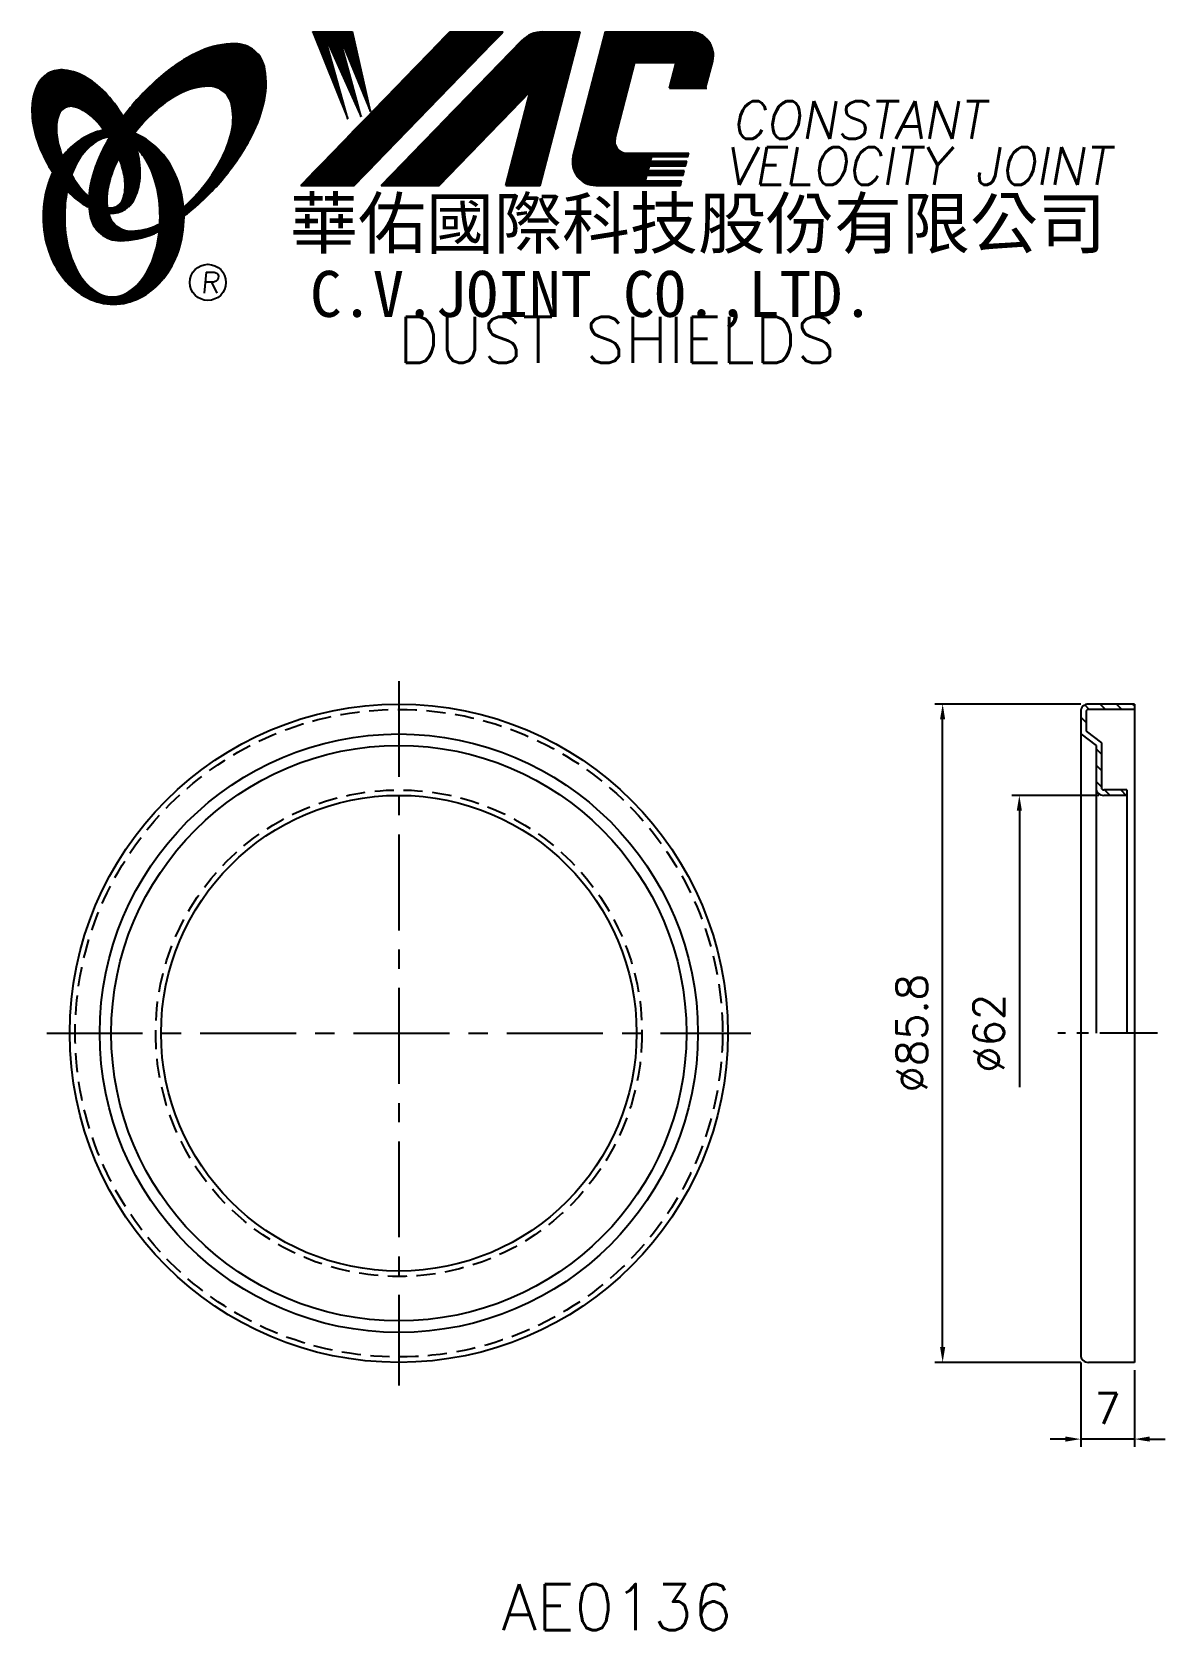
# Model space of a CAD drawing. Extents: x 107 to 255, y -2 to 207.
import ezdxf
from ezdxf.enums import TextEntityAlignment as Align

# ---------------------------------------------------------------- set-up
doc = ezdxf.new("R2010")
doc.units = 0
doc.header["$LTSCALE"] = 10
doc.header["$MEASUREMENT"] = 0
doc.linetypes.add('CENTER', pattern=[2, 1.25, -0.25, 0.25, -0.25])
doc.linetypes.add('HIDDEN', pattern=[0.375, 0.25, -0.125])
doc.layers.get('0').update_dxf_attribs({"linetype": 'CONTINUOUS'})
doc.layers.get('DEFPOINTS').update_dxf_attribs({"linetype": 'CONTINUOUS'})
doc.layers.add('4', color=4, linetype='CONTINUOUS')
doc.styles.add('CHINA', font='KAIU.TTF')
doc.styles.add('ITALICC', font='simplex.shx')
doc.dimstyles.new('STANDARD$0', dxfattribs={"dimtxt": 4, "dimasz": 2, "dimexe": 1, "dimexo": 1, "dimgap": 2, "dimtad": 1, "dimdec": 4, "dimzin": 10, "dimtxsty": 'ITALICC', "dimcen": 2, "dimclrd": 5, "dimclre": 5, "dimclrt": 18, "dimaunit": 1, "dimazin": 3, "dimtp": 0.1, "dimtfac": 0.7, "dimtdec": 4, "dimtmove": 0, "dimatfit": 3, "dimtolj": 1, "dimtzin": 10})
pattern_1 = [(45, (177.026344, -37.158917), (-0.00727476112, 0.00727476112), [])]
pattern_2 = [(45, (8.435799, -0.854508), (-0.00883883476, 0.00883883476), [])]

# ---------------------------------------------------------------- blocks, each defined once
blk = doc.blocks.new('*D14')
at = {"color": 5, "linetype": 'BYBLOCK'}
for p, q in [((246.59, 107.08), (235.21, 107.08)), ((236.21, 105.08), (236.21, 69.03))]:
    blk.add_line(p, q, dxfattribs=at)
blk.add_solid([(235.87, 105.08), (236.54, 105.08), (236.21, 107.08)], dxfattribs=at)
at = {"layer": 'DEFPOINTS', "color": 0, "linetype": 'BYBLOCK'}
for p in [(236.21, 107.08), (247.59, 107.08), (244.21, 45.08)]:
    blk.add_point(p, dxfattribs=at)
at = {"color": 18, "linetype": 'BYBLOCK', "insert": (232.21, 76.08), "char_height": 4, "attachment_point": 5, "rotation": 90, "style": 'ITALICC'}
blk.add_mtext('\\A1;∅62', dxfattribs=at)
blk = doc.blocks.new('*D15')
at = {"color": 5, "linetype": 'BYBLOCK'}
for p, q in [((244.21, 118.98), (225.21, 118.98)), ((226.21, 35.18), (226.21, 116.98)), ((244.21, 33.18), (225.21, 33.18))]:
    blk.add_line(p, q, dxfattribs=at)
for points in [[(225.87, 116.98), (226.54, 116.98), (226.21, 118.98)], [(225.87, 35.18), (226.54, 35.18), (226.21, 33.18)]]:
    blk.add_solid(points, dxfattribs=at)
at = {"layer": 'DEFPOINTS', "color": 0, "linetype": 'BYBLOCK'}
for p in [(226.21, 118.98), (245.21, 118.98), (245.21, 33.18)]:
    blk.add_point(p, dxfattribs=at)
at = {"color": 18, "linetype": 'BYBLOCK', "insert": (222.21, 76.08), "char_height": 4, "attachment_point": 5, "rotation": 90, "style": 'ITALICC'}
blk.add_mtext('\\A1;∅85.8', dxfattribs=at)
blk = doc.blocks.new('*D16')
at = {"color": 5, "linetype": 'BYBLOCK'}
for p, q in [((244.21, 33.18), (244.21, 22.18)), ((251.21, 32.18), (251.21, 22.18)), ((242.21, 23.18), (240.21, 23.18)), ((251.21, 23.18), (244.21, 23.18)), ((253.21, 23.18), (255.21, 23.18))]:
    blk.add_line(p, q, dxfattribs=at)
for points in [[(242.21, 23.52), (242.21, 22.85), (244.21, 23.18)], [(253.21, 23.52), (253.21, 22.85), (251.21, 23.18)]]:
    blk.add_solid(points, dxfattribs=at)
at = {"layer": 'DEFPOINTS', "color": 0, "linetype": 'BYBLOCK'}
for p in [(244.21, 34.18), (251.21, 33.18), (244.21, 23.18)]:
    blk.add_point(p, dxfattribs=at)
at = {"color": 18, "linetype": 'BYBLOCK', "insert": (247.71, 27.18), "char_height": 4, "attachment_point": 5, "style": 'ITALICC'}
blk.add_mtext('\\A1;7', dxfattribs=at)

msp = doc.modelspace()

# ---------------------------------------------------------------- hatches: boundary and pattern name
at = {"layer": '4', "linetype": 'CONTINUOUS'}
h = msp.add_hatch(dxfattribs=at)
h.set_pattern_fill('ANSI31', color=5, scale=0.1, style=0)
h.set_pattern_definition(pattern_2)
h.paths.add_polyline_path([(168.8945, 206.57648), (161.9372, 206.57648), (142.52059, 186.57272), (149.4779, 186.57272)])
h.paths.add_polyline_path([(172.4414, 198.8109), (169.26102, 186.57272), (173.74201, 186.57272), (178.94044, 206.57648), (174.04371, 206.57648, 0.202785967), (171.30964, 205.42006), (153.01551, 186.57272), (160.56242, 186.57272)])
h.paths.add_polyline_path([(186.0685, 202.57806), (191.46222, 202.57806), (190.5932, 199.23404), (195.31002, 199.23404), (196.22674, 202.76161, 0.490800957), (193.27654, 206.57648), (182.24222, 206.57648), (178.03517, 190.38759, 0.490800957), (180.98537, 186.57272), (192.01969, 186.57272), (192.17413, 187.16703), (187.45731, 187.16703), (187.65068, 187.91111), (192.3675, 187.91111), (192.52606, 188.52125), (187.80924, 188.52125), (187.97048, 189.14172), (192.6873, 189.14172), (192.84348, 189.74271), (188.12666, 189.74271), (188.28346, 190.34609), (193.00028, 190.34609), (193.11702, 190.79528), (184.97727, 190.79528, -0.490800957), (183.50217, 192.70272)])
h = msp.add_hatch(dxfattribs=at)
h.set_pattern_fill('ANSI31', color=1, scale=0.1, style=0)
h.set_pattern_definition(pattern_2)
h.paths.add_polyline_path([(149.25257, 206.57648), (144.07524, 206.57648), (148.646, 195.27274), (145.58007, 206.23072), (150.41481, 195.50839), (147.46679, 206.23072), (151.59401, 196.21536)])
h = msp.add_hatch(dxfattribs=at)
h.set_pattern_fill('ANSI31', color=5, scale=0.082305, style=0)
h.set_pattern_definition([(45, (8.435799, -0.854508), (-0.00727476112, 0.00727476112), [])])
h.paths.add_polyline_path([(130.47127, 199.514, -0.172879177), (132.41274, 198.85543, -0.172879177), (133.50004, 197.11738, -0.104527385), (133.52781, 193.78919, -0.065680101), (132.35828, 190.38723, -0.051823203), (129.91787, 186.54484, -0.044272532), (127.2429, 183.71851, -0.020203161), (127.29648, 182.58059, 0.006517006), (127.70103, 182.89267, 0.049863361), (132.25445, 187.30573, 0.049863361), (135.84409, 192.53289, 0.063682799), (137.66513, 197.16024, 0.103597411), (137.85443, 201.74421, 0.177892575), (136.50583, 204.11449, 0.177892575), (133.94344, 205.04782, 0.103597411), (129.45564, 204.09477, 0.063682799), (125.19789, 201.5257, 0.049863361), (120.64447, 197.11263, 0.016070017), (119.37377, 195.50632, -0.007061632), (119.62105, 195.06929, -0.031648676), (120.57364, 193.03271, -0.008069351), (121.00555, 193.59702, -0.051823203), (124.18392, 196.85548, -0.065680101), (127.22585, 198.77583, -0.104527385)])
h.paths.add_polyline_path([(117.3956, 186.35268, -0.065680101), (118.56513, 189.75463, -0.006063428), (118.80907, 190.22965, 0.027613469), (118.08224, 191.81772, 0.017011252), (117.54882, 192.7527, 0.007829282), (117.05483, 191.88547, 0.063682799), (115.23379, 187.25812, 0.103597411), (115.04449, 182.67415, 0.177892575), (116.3931, 180.30387, 0.177892575), (118.95549, 179.37055, 0.103597411), (123.44329, 180.32359, 0.008811776), (124.07025, 180.61367, 0.013922709), (124.14758, 181.58348, -0.009086703), (123.69756, 181.36603, -0.104527385), (120.45214, 180.62787, -0.172879177), (118.51067, 181.28644, -0.172879177), (117.42338, 183.02449, -0.104527385)])
h = msp.add_hatch(dxfattribs=at)
h.set_pattern_fill('ANSI31', color=3, scale=0.082305, style=0)
h.set_pattern_definition(pattern_1)
h.paths.add_polyline_path([(114.67477, 200.56483, 0.106488277), (111.73289, 201.6034, 0.158297415), (109.64269, 201.20836, 0.158297415), (108.18336, 199.66067, 0.106488277), (107.47254, 196.62291, 0.071723199), (107.89059, 193.30995, 0.058080454), (109.43557, 189.49456, 0.058080454), (111.81662, 186.13677, 0.071723199), (114.38186, 183.99902, 0.020895977), (114.92204, 183.69703, -0.030777155), (114.90614, 185.07325, -0.042059526), (113.80978, 186.23601, -0.04691039), (112.19062, 188.71716, -0.04691039), (111.06234, 191.45664, -0.060581117), (110.66024, 193.71871, -0.10187153), (110.97186, 195.80691, -0.185892489), (111.75195, 196.69856, -0.185892489), (112.92859, 196.83668, -0.10187153), (114.82624, 195.91114, -0.060581117), (116.46307, 194.29887, -0.04691039), (118.08224, 191.81772, -0.04691039), (119.21052, 189.07823, -0.060581117), (119.61262, 186.81617, -0.10187153), (119.301, 184.72796, -0.185892489), (118.52091, 183.83632, -0.185892489), (117.34426, 183.6982, -0.002013383), (117.30346, 183.70883, 0.021593804), (117.42338, 183.02449, 0.006477741), (117.44138, 182.94745, 0.14950097), (119.41394, 183.35549, 0.158297415), (120.87327, 184.90318, 0.106488277), (121.58408, 187.94095, 0.071723199), (121.16604, 191.2539, 0.058080454), (119.62105, 195.06929, 0.058080454), (117.24001, 198.42708, 0.071723199)])
h = msp.add_hatch(dxfattribs=at)
h.set_pattern_fill('ANSI31', color=1, scale=0.082305, style=0)
h.set_pattern_definition(pattern_1)
h.paths.add_polyline_path([(115.76839, 192.24138, -0.120168026), (117.46018, 192.89477, 0.016865385), (116.86042, 193.77751, 0.076648372), (114.7042, 193.0586, 0.104809576), (111.61974, 190.5455, 0.005838257), (111.4528, 190.33329, 0.028089978), (112.19062, 188.71716, 0.014237292), (112.63275, 187.93211, -0.045767751), (113.55793, 189.86896, -0.106890197)])
h.paths.add_polyline_path([(111.73702, 182.48677, -0.048711043), (112.06712, 185.8671, -0.007865741), (111.81662, 186.13677, -0.037695478), (110.18074, 188.25553, 0.03042545), (109.65542, 186.95156, 0.080710289), (108.92998, 182.48677, 0.080710289), (109.65542, 178.02197, 0.089265679), (111.61974, 174.42803, 0.104809576), (114.7042, 171.91493, 0.11926607), (118.11339, 171.09, 0.11926607), (121.52258, 171.91493, 0.104809576), (124.60704, 174.42803, 0.089265679), (126.57136, 178.02197, 0.080710289), (127.29679, 182.48677, 0.080710289), (126.57136, 186.95156, 0.089265679), (124.60704, 190.5455, 0.104809576), (121.52258, 193.0586, 0.025513357), (120.82934, 193.37135, 0.004818181), (120.57364, 193.03271, -0.023722145), (121.11486, 191.43596, -0.065307489), (122.35004, 189.86896, -0.073950765), (123.66249, 186.67123, -0.060532391), (124.17094, 182.48677, -0.060532391), (123.66249, 178.3023, -0.073950765), (122.35004, 175.10457, -0.106890197), (120.13957, 172.73215, -0.153118262), (117.95398, 172.04677, -0.153118262), (115.76839, 172.73215, -0.106890197), (113.55793, 175.10457, -0.073950765), (112.24548, 178.3023, -0.060532391)])
h = msp.add_hatch(dxfattribs=at)
h.set_pattern_fill('ANSI31', color=5, scale=12, angle=90, style=0)
h.set_pattern_definition([(135, (12.0605, -0.6027), (-1.06066, -1.06066), [])])
h.paths.add_polyline_path([(250.20511, 107.08238), (250.20511, 107.78238), (247.20511, 107.78238, -0.414213562), (246.90511, 108.08238), (246.90511, 113.93238), (244.90511, 115.43238), (244.90511, 117.98238, -0.414213562), (245.20511, 118.28238), (251.20511, 118.28238), (251.20511, 118.98238), (245.20511, 118.98238, 0.414213562), (244.20511, 117.98238), (244.20511, 115.08238), (246.20511, 113.58238), (246.20511, 108.08238, 0.414213562), (247.20511, 107.08238)])

# ---------------------------------------------------------------- linework, layer by layer
at = {"layer": '4', "color": 5, "linetype": 'CONTINUOUS'}
for p, q in [((142.52059, 186.57272), (161.9372, 206.57648)), ((149.4779, 186.57272), (168.8945, 206.57648)), ((161.9372, 206.57648), (168.8945, 206.57648)), ((173.74201, 186.57272), (178.94044, 206.57648)), ((174.04371, 206.57648), (178.94044, 206.57648)), ((178.03517, 190.38759), (182.24222, 206.57648)), ((182.24222, 206.57648), (193.27654, 206.57648)), ((153.01551, 186.57272), (171.30964, 205.42006)), ((183.50217, 192.70272), (186.0685, 202.57806)), ((186.0685, 202.57806), (191.46222, 202.57806)), ((190.5932, 199.23404), (191.46222, 202.57806)), ((195.31002, 199.23404), (196.22674, 202.76161)), ((160.56242, 186.57272), (172.4414, 198.8109)), ((169.26102, 186.57272), (172.4414, 198.8109)), ((190.5932, 199.23404), (195.46045, 199.23404)), ((184.97727, 190.79528), (193.11702, 190.79528)), ((188.12666, 189.74271), (188.28346, 190.34609)), ((188.12666, 189.74271), (192.84348, 189.74271)), ((188.28346, 190.34609), (193.00028, 190.34609)), ((192.6873, 189.14172), (192.84348, 189.74271)), ((193.00028, 190.34609), (193.11702, 190.79528)), ((187.45731, 187.16703), (187.65068, 187.91111)), ((187.65068, 187.91111), (192.3675, 187.91111)), ((187.80924, 188.52125), (187.97048, 189.14172)), ((187.80924, 188.52125), (192.52606, 188.52125)), ((187.97048, 189.14172), (192.6873, 189.14172)), ((192.3675, 187.91111), (192.52606, 188.52125)), ((142.52059, 186.57272), (149.4779, 186.57272)), ((153.01551, 186.57272), (160.56242, 186.57272)), ((169.26102, 186.57272), (173.74201, 186.57272)), ((180.98537, 186.57272), (192.01969, 186.57272)), ((187.45731, 187.16703), (192.17413, 187.16703)), ((192.01969, 186.57272), (192.17413, 187.16703))]:
    msp.add_line(p, q, dxfattribs=at)
at = {"layer": '4', "color": 1, "linetype": 'CONTINUOUS'}
for p, q in [((144.07524, 206.57648), (148.646, 195.27274)), ((144.07524, 206.57648), (149.25257, 206.57648)), ((145.58007, 206.23072), (150.41481, 195.50839)), ((148.646, 195.27274), (145.58007, 206.23072)), ((147.46679, 206.23072), (151.59401, 196.21536)), ((150.41481, 195.50839), (147.46679, 206.23072)), ((151.59401, 196.21536), (149.25257, 206.57648))]:
    msp.add_line(p, q, dxfattribs=at)
at = {"layer": '4', "color": 5, "linetype": 'CENTER'}
for p, q in [((155.30511, 121.98238), (155.30511, 30.18238)), ((109.40511, 76.08238), (201.20511, 76.08238))]:
    msp.add_line(p, q, dxfattribs=at)
at = {"layer": '4', "color": 7, "linetype": 'CONTINUOUS'}
for p, q in [((251.20511, 118.98238), (245.20511, 118.98238)), ((251.20511, 118.98238), (251.20511, 33.18238)), ((244.20511, 117.98238), (244.20511, 34.18238)), ((244.90511, 117.98238), (244.90511, 115.43238)), ((251.20511, 118.28238), (245.20511, 118.28238)), ((244.20511, 115.08238), (246.20511, 113.58238)), ((244.90511, 115.43238), (246.90511, 113.93238)), ((246.20511, 113.58238), (246.20511, 76.08238)), ((246.90511, 113.93238), (246.90511, 108.08238)), ((250.20511, 107.78238), (247.20511, 107.78238)), ((250.20511, 107.08238), (247.20511, 107.08238)), ((250.20511, 107.78238), (250.20511, 76.08238)), ((251.20511, 33.18238), (245.20511, 33.18238))]:
    msp.add_line(p, q, dxfattribs=at)
at = {"layer": '4', "color": 5, "linetype": 'CENTER', "ltscale": 0.6}
msp.add_line((254.20511, 76.08238), (241.20511, 76.08238), dxfattribs=at)
at = {"layer": '4', "color": 5, "linetype": 'CONTINUOUS'}
for points in [[(127.29648, 182.58059, 0.006517006), (127.70103, 182.89267, 0.049863361), (132.25445, 187.30573, 0.049863361), (135.84409, 192.53289, 0.063682799), (137.66513, 197.16024, 0.103597411), (137.85443, 201.74421, 0.177892575), (136.50583, 204.11449, 0.177892575), (133.94344, 205.04782, 0.103597411), (129.45564, 204.09477, 0.063682799), (125.19789, 201.5257, 0.049863361), (120.64447, 197.11263, 0.016070017), (119.37377, 195.50632)], [(127.2429, 183.71851, 0.044272532), (129.91787, 186.54484, 0.051823203), (132.35828, 190.38723, 0.065680101), (133.52781, 193.78919, 0.104527385), (133.50004, 197.11738, 0.172879177), (132.41274, 198.85543, 0.172879177), (130.47127, 199.514, 0.104527385), (127.22585, 198.77583, 0.065680101), (124.18392, 196.85548, 0.051823203), (121.00555, 193.59702, 0.008069351), (120.57364, 193.03271)], [(117.54882, 192.7527, 0.007829282), (117.05483, 191.88547, 0.063682799), (115.23379, 187.25812, 0.103597411), (115.04449, 182.67415, 0.177892575), (116.3931, 180.30387, 0.177892575), (118.95549, 179.37055, 0.103597411), (123.44329, 180.32359, 0.008811776), (124.07025, 180.61367, 0.008811776)], [(118.80907, 190.22965, 0.006063428), (118.56513, 189.75463, 0.065680101), (117.3956, 186.35268, 0.104527385), (117.42338, 183.02449, 0.172879177), (118.51067, 181.28644, 0.172879177), (120.45214, 180.62787, 0.104527385), (123.69756, 181.36603, 0.009086703), (124.14758, 181.58348, 0.009086703)]]:
    msp.add_lwpolyline(points, format="xyb", dxfattribs=at)
at = {"layer": '4', "color": 3, "linetype": 'CONTINUOUS'}
for points in [[(117.44138, 182.94745, 0.14950097), (119.41394, 183.35549, 0.158297415), (120.87327, 184.90318, 0.106488277), (121.58408, 187.94095, 0.071723199), (121.16604, 191.2539, 0.058080454), (119.62105, 195.06929, 0.058080454), (117.24001, 198.42708, 0.071723199), (114.67477, 200.56483, 0.106488277), (111.73289, 201.6034, 0.158297415), (109.64269, 201.20836, 0.158297415), (108.18336, 199.66067, 0.106488277), (107.47254, 196.62291, 0.071723199), (107.89059, 193.30995, 0.058080454), (109.43557, 189.49456, 0.058080454), (111.81662, 186.13677, 0.071723199), (114.38186, 183.99902, 0.020895977), (114.92204, 183.69703, 0.020895977)], [(117.30346, 183.70883, 0.002013383), (117.34426, 183.6982, 0.185892489), (118.52091, 183.83632, 0.185892489), (119.301, 184.72796, 0.10187153), (119.61262, 186.81617, 0.060581117), (119.21052, 189.07823, 0.04691039), (118.08224, 191.81772, 0.04691039), (116.46307, 194.29887, 0.060581117), (114.82624, 195.91114, 0.10187153), (112.92859, 196.83668, 0.185892489), (111.75195, 196.69856, 0.185892489), (110.97186, 195.80691, 0.10187153), (110.66024, 193.71871, 0.060581117), (111.06234, 191.45664, 0.04691039), (112.19062, 188.71716, 0.04691039), (113.80978, 186.23601, 0.042059526), (114.90614, 185.07325, 0.042059526)]]:
    msp.add_lwpolyline(points, format="xyb", dxfattribs=at)
at = {"layer": '4', "color": 1, "linetype": 'CONTINUOUS'}
for points in [[(116.86042, 193.77751, 0.076648372), (114.7042, 193.0586, 0.104809576), (111.61974, 190.5455, 0.005838257), (111.4528, 190.33329, 0.005838257)], [(110.18074, 188.25553, 0.03042545), (109.65542, 186.95156, 0.080710289), (108.92998, 182.48677, 0.080710289), (109.65542, 178.02197, 0.089265679), (111.61974, 174.42803, 0.104809576), (114.7042, 171.91493, 0.11926607), (118.11339, 171.09, 0.11926607), (121.52258, 171.91493, 0.104809576), (124.60704, 174.42803, 0.089265679), (126.57136, 178.02197, 0.080710289), (127.29679, 182.48677, 0.080710289), (126.57136, 186.95156, 0.089265679), (124.60704, 190.5455, 0.104809576), (121.52258, 193.0586, 0.025513357), (120.82934, 193.37135, 0.025513357)], [(117.46018, 192.89477, 0.120168026), (115.76839, 192.24138, 0.106890197), (113.55793, 189.86896, 0.045767751), (112.63275, 187.93211, 0.045767751)], [(112.06712, 185.8671, 0.048711043), (111.73702, 182.48677, 0.060532391), (112.24548, 178.3023, 0.073950765), (113.55793, 175.10457, 0.106890197), (115.76839, 172.73215, 0.153118262), (117.95398, 172.04677, 0.153118262), (120.13957, 172.73215, 0.106890197), (122.35004, 175.10457, 0.073950765), (123.66249, 178.3023, 0.060532391), (124.17094, 182.48677, 0.060532391), (123.66249, 186.67123, 0.073950765), (122.35004, 189.86896, 0.065307489), (121.11486, 191.43596)]]:
    msp.add_lwpolyline(points, format="xyb", dxfattribs=at)
at = {"layer": '4', "color": 5, "linetype": 'CONTINUOUS'}
msp.add_circle((130.41763, 173.94105), 2.35282, dxfattribs=at)
at = {"layer": '4', "color": 7, "linetype": 'CONTINUOUS'}
for radius in [42.9, 39, 37.5, 31]:
    msp.add_circle((155.30511, 76.08238), radius, dxfattribs=at)
at = {"layer": '4', "color": 5, "linetype": 'HIDDEN'}
for radius in [42.2, 31.7]:
    msp.add_circle((155.30511, 76.08238), radius, dxfattribs=at)
at = {"layer": '4', "color": 5, "linetype": 'CONTINUOUS'}
for centre, radius, start, end in [((174.04371, 202.76624), 3.81024, 90, 135.8533387), ((193.27654, 203.52828), 3.04819, 345.4326059, 90), ((184.97727, 192.31938), 1.5241, 165.4326059, 270), ((180.98537, 189.62091), 3.04819, 165.4326059, 270)]:
    msp.add_arc(centre, radius, start, end, dxfattribs=at)
at = {"layer": '4', "color": 7, "linetype": 'CONTINUOUS'}
for centre, radius, start, end in [((245.20511, 117.98238), 1, 90, 180), ((245.20511, 117.98238), 0.3, 90, 180), ((247.20511, 108.08238), 1, 180, 270), ((247.20511, 108.08238), 0.3, 180, 270), ((245.20511, 34.18238), 1, 180, 270)]:
    msp.add_arc(centre, radius, start, end, dxfattribs=at)

# ---------------------------------------------------------------- texts
at = {"layer": '4', "color": 5, "linetype": 'CONTINUOUS', "style": 'ITALICC'}
for s, height, oblique, p in [('CONSTANT', 4.9, 10, (198.6694, 192.64318)), ('VELOCITY JOINT', 4.9, 10, (197.79117, 186.6478)), ('R', 2.75625, 5, (129.45894, 172.53144))]:
    msp.add_text(s, height=height, dxfattribs=dict(at, oblique=oblique)).set_placement(p)
at = {"layer": '4', "color": 7, "linetype": 'CONTINUOUS', "style": 'CHINA'}
for s, height, p in [('華佑國際科技股份有限公司', 6.5, (141.10723, 178.38287)), ('C.V.JOINT CO.,LTD.', 6, (143.73587, 169.43665))]:
    msp.add_text(s, height=height, dxfattribs=at).set_placement(p)
at = {"layer": '4', "color": 18, "linetype": 'CONTINUOUS', "style": 'ITALICC'}
for s, p in [('DUST SHIELDS', (183.73859, 163.44383)), ('AE0136', (183.73859, -1.70356))]:
    msp.add_text(s, height=6, dxfattribs=at).set_placement(p, align=Align.CENTER)

# ---------------------------------------------------------------- dimensions: what is measured, and where the dimension line sits
at = {"layer": '4', "color": 7, "linetype": 'CONTINUOUS'}
dim = msp.add_linear_dim(base=(226.20516, 118.98238), p1=(245.20511, 33.18238), p2=(245.20511, 118.98238), angle=90, text='%%C85.8', dimstyle='STANDARD$0', dxfattribs=at)
dim.commit()
dim.dimension.update_dxf_attribs({"geometry": '*D15', "text_midpoint": (222.20516, 76.08238)})
dim = msp.add_linear_dim(base=(236.20515, 107.08238), p1=(244.20511, 45.08238), p2=(247.5886, 107.08238), angle=90, text='%%C62', dimstyle='STANDARD$0', override={"dimcen": -2, "dimse1": 1, "dimsd1": 1}, dxfattribs=at)
dim.commit()
dim.dimension.update_dxf_attribs({"geometry": '*D14', "text_midpoint": (232.20515, 76.08238)})
dim = msp.add_linear_dim(base=(244.20511, 23.1824), p1=(251.20511, 33.18238), p2=(244.20511, 34.18238), text='7', dimstyle='STANDARD$0', dxfattribs=at)
dim.commit()
dim.dimension.update_dxf_attribs({"geometry": '*D16', "text_midpoint": (247.70511, 27.1824)})

doc.saveas('drawing.dxf')
